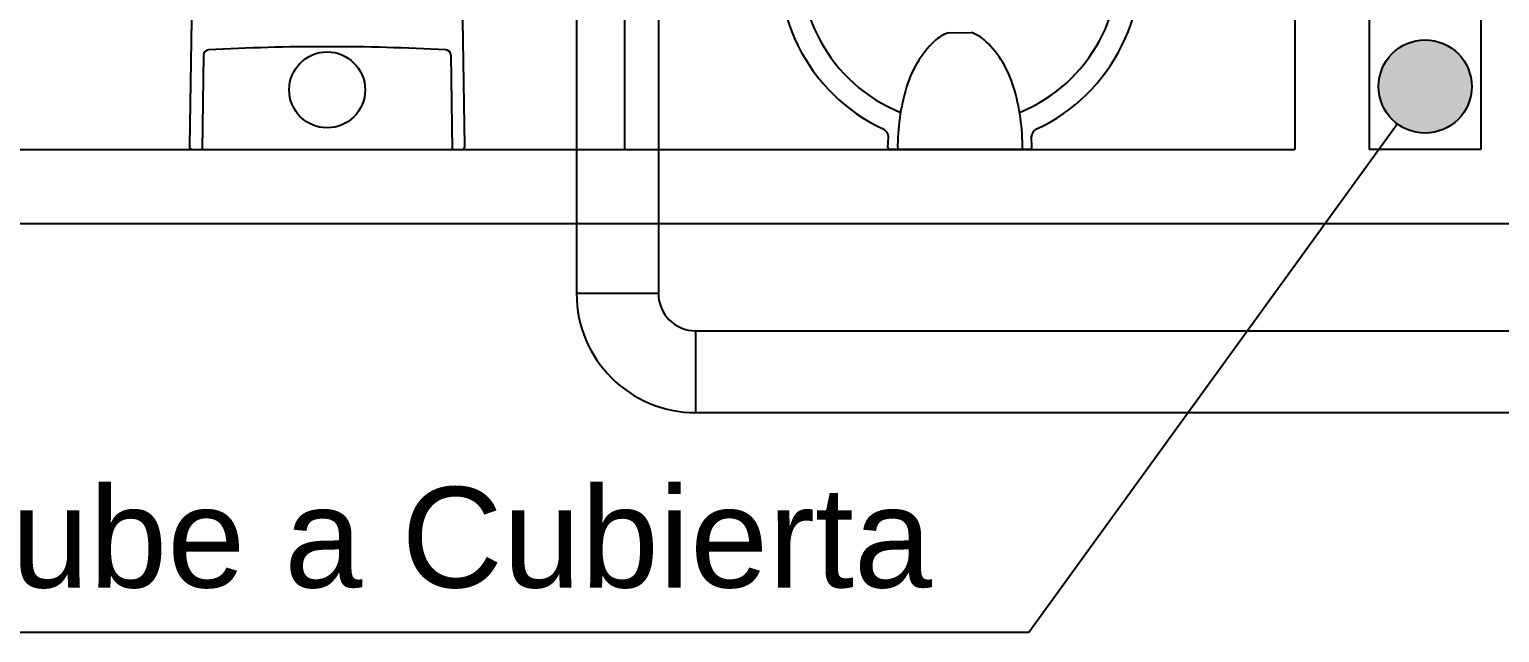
# Model space of a CAD drawing. Header units: millimetres. Extents: x 441156 to 441876, y 4514765 to 4515211.
# Drawn here: x 441335.057 to 441337.032, y 4515146.589 to 4515147.399 of the extents above; entities that cross this region are included whole.
import ezdxf

# ---------------------------------------------------------------- set-up
doc = ezdxf.new("R2010")
doc.units = ezdxf.units.MM
doc.layers.add('01_mono PRIMERA', color=2, linetype='Continuous')
doc.layers.add('01_textos', color=7, linetype='Continuous')
doc.layers.add('Instalaciones_ventilación_extracción', color=86, linetype='Continuous', lineweight=25)
doc.styles.add('NIEVES2', font='sanss___.ttf')

# ---------------------------------------------------------------- blocks, each defined once
blk = doc.blocks.new('A$C065C7C63')
at = {"layer": '01_mono PRIMERA', "color": 254}
for p, q in [((4.2822, 8.4549, 0), (4.2822, 7.705, 0)), ((4.3822, 8.28, 0), (4.3822, 7.705, 0)), ((4.5322, 8.28, 0), (4.5322, 7.705, 0)), ((3.3822, 7.705, 0), (3.3822, 8.255, 0)), ((3.8171, 7.8618, 0), (3.8473, 7.8619, 0)), ((2.8162, 7.8319, 0), (2.8141, 7.7049, 0)), ((3.1483, 7.8319, 0), (3.1503, 7.7049, 0)), ((1.8322, 7.705, 0), (4.2822, 7.705, 0)), ((3.7355, 7.7074, 0), (3.7363, 7.7219, 0)), ((3.9262, 7.705, 0), (3.7382, 7.705, 0)), ((3.9289, 7.7074, 0), (3.9282, 7.7219, 0)), ((4.5322, 7.705, 0), (4.3822, 7.705, 0)), ((5.9371, 7.605, 0), (2.3072, 7.605, 0))]:
    blk.add_line(p, q, dxfattribs=at)
at = {"layer": '01_mono PRIMERA', "color": 254, "elevation": 0, "flags": 128}
blk.add_lwpolyline([(3.1632, 7.705, 0.414214), (3.1672, 7.709), (3.1672, 7.71), (3.1572, 8.3307, 0.436396), (3.1532, 8.335), (2.8112, 8.335, 0.436396), (2.8072, 8.3307), (2.7972, 7.71), (2.7972, 7.709, 0.414214), (2.8012, 7.705)], format="xyb", close=True, dxfattribs=at)
at = {"layer": '01_mono PRIMERA', "color": 254}
blk.add_circle((2.9822, 7.785, 0), 0.051, dxfattribs=at)
for centre, radius, start, end in [((3.8322, 7.9525, 0), 0.243, 294.8749, 245.1251), ((3.8322, 7.9525, 0), 0.2133, 292.0656, 248.0564), ((3.8324, 7.8144, 0), 0.0498, 107.9532, 134.3044), ((3.8324, 7.8144, 0), 0.0498, 45.6956, 72.5904), ((2.9822, 4.8608, 0), 2.9822, 86.9359, 93.0641), ((3.8979, 7.7474, 0), 0.1435, 134.3044, 163.1835), ((3.767, 7.7474, 0), 0.1435, 16.8165, 45.6956), ((2.8232, 7.8317, 0), 0.007, 93.0641, 179.076), ((3.1413, 7.8317, 0), 0.007, 0.924, 86.9359), ((4.0281, 7.708, 0), 0.2795, 163.1835, 180.617), ((3.6368, 7.708, 0), 0.2795, 359.383, 16.8165), ((3.7235, 7.721, 0), 0.0128, 3.786, 59.4709), ((3.9409, 7.721, 0), 0.0128, 120.5291, 176.214), ((3.7382, 7.7077, 0), 0.0027, 186.6841, 270), ((3.9262, 7.7077, 0), 0.0027, 270, 353.3159)]:
    blk.add_arc(centre, radius, start, end, dxfattribs=at)

msp = doc.modelspace()

# ---------------------------------------------------------------- hatches: boundary and pattern name
at = {"layer": 'Instalaciones_ventilación_extracción'}
h = msp.add_hatch(color=256, dxfattribs=at)
h.dxf.hatch_style = 1
edge = h.paths.add_edge_path()
edge.add_arc((441336.93249436, 4515147.32236992), 0.0625, 90, 450)

# ---------------------------------------------------------------- linework, layer by layer
at = {"layer": '01_textos'}
for p, q in [((441336.89527461, 4515147.27216097, -0.00000053), (441336.4000827, 4515146.58895737, -0.00000053)), ((441336.4000827, 4515146.58895737, -0.00000053), (441334.8691239, 4515146.58895737, -0.00000053))]:
    msp.add_line(p, q, dxfattribs=at)
at = {"layer": 'Instalaciones_ventilación_extracción'}
for p, q in [((441335.79247673, 4515147.83910103, -0.00000053), (441335.79247673, 4515147.04432671, -0.00000053)), ((441335.90247673, 4515147.83910103, -0.00000053), (441335.90247673, 4515147.04432671, -0.00000053)), ((441335.90247673, 4515147.04432671, -0.00000053), (441335.79247673, 4515147.04432671, -0.00000053)), ((441335.95247673, 4515146.99432671, -0.00000077), (441341.69249509, 4515146.99432671, -0.00000077)), ((441335.95247673, 4515146.99432671, -0.00000053), (441335.95247673, 4515146.88432671, -0.00000053)), ((441335.95247673, 4515146.88432671, -0.00000077), (441341.69249509, 4515146.88432671, -0.00000077))]:
    msp.add_line(p, q, dxfattribs=at)
msp.add_circle((441336.93249436, 4515147.32236992, -0.00000053), 0.0625, dxfattribs=at)
for radius in [0.16, 0.05]:
    msp.add_arc((441335.95247673, 4515147.04432671, -0.00000053), radius, 180, 270, dxfattribs=at)

# ---------------------------------------------------------------- block references
at = {"layer": '01_mono PRIMERA'}
msp.add_blockref('A$C065C7C63', (441332.47527523, 4515139.53285721), dxfattribs=at)

# ---------------------------------------------------------------- texts
at = {"layer": '01_textos', "style": 'NIEVES2'}
msp.add_text('Sube a Cubierta', height=0.135, rotation=359.99999992, dxfattribs=at).set_placement((441334.90717685, 4515146.64951282, -0.00000053))

doc.saveas('drawing.dxf')
